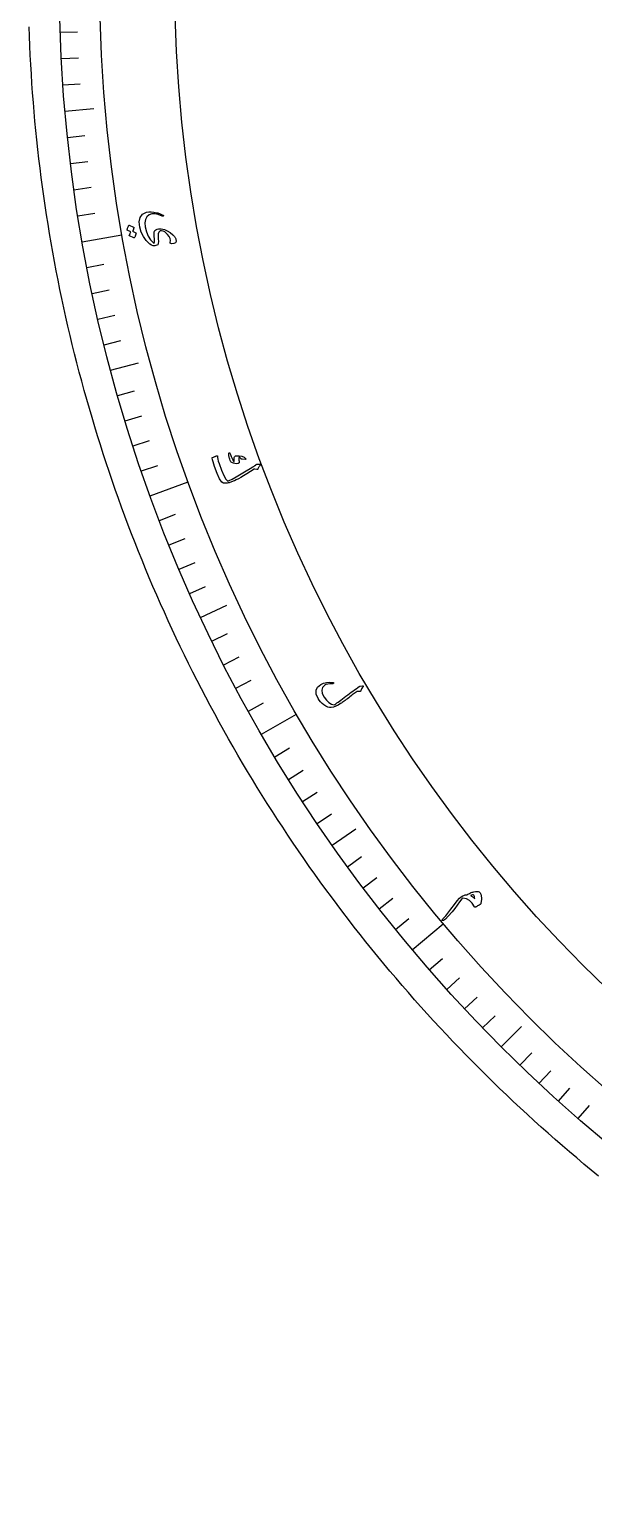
# Model space of a CAD drawing. Header units: millimetres. Extents: x -92 to 92, y -92 to 118.
# Drawn here: x -91.5 to -57.9, y -89.7 to -2.9 of the extents above; entities that cross this region are included whole.
import ezdxf

# ---------------------------------------------------------------- set-up
doc = ezdxf.new("R2010")
doc.units = ezdxf.units.MM
for name, color, linetype in [('CUT_OUTER', 1, 'Continuous'), ('ENGRAVE', 7, 'Continuous'), ('ENGRAVE_FINE', 8, 'Continuous'), ('TEXT', 5, 'Continuous')]:
    doc.layers.add(name, color=color, linetype=linetype)

msp = doc.modelspace()

# ---------------------------------------------------------------- linework, layer by layer
at = {"layer": 'CUT_OUTER'}
msp.add_lwpolyline([(-57.6119, -71.0853), (-58.047, -70.7305), (-58.4799, -70.373), (-58.9106, -70.0128), (-59.3391, -69.65), (-59.7653, -69.2846), (-60.1893, -68.9166), (-60.611, -68.546), (-61.0305, -68.1728), (-61.4476, -67.797), (-61.8625, -67.4187), (-62.275, -67.0379), (-62.6852, -66.6545), (-63.093, -66.2686), (-63.4984, -65.8802), (-63.9014, -65.4894), (-64.3021, -65.096), (-64.7003, -64.7003), (-65.096, -64.3021), (-65.4894, -63.9014), (-65.8802, -63.4984), (-66.2686, -63.093), (-66.6545, -62.6852), (-67.0379, -62.275), (-67.4187, -61.8625), (-67.797, -61.4476), (-68.1728, -61.0305), (-68.546, -60.611), (-68.9166, -60.1893), (-69.2846, -59.7653), (-69.65, -59.3391), (-70.0128, -58.9106), (-70.373, -58.4799), (-70.7305, -58.047), (-71.0853, -57.6119), (-71.4375, -57.1746), (-71.7869, -56.7352), (-72.1337, -56.2937), (-72.4778, -55.85), (-72.8191, -55.4043), (-73.1577, -54.9564), (-73.4935, -54.5065), (-73.8266, -54.0545), (-74.1568, -53.6005), (-74.4843, -53.1445), (-74.809, -52.6864), (-75.1309, -52.2264), (-75.4499, -51.7645), (-75.7661, -51.3005), (-76.0795, -50.8347), (-76.39, -50.3669), (-76.6976, -49.8972), (-77.0023, -49.4257), (-77.3041, -48.9523), (-77.603, -48.477), (-77.899, -48), (-78.1921, -47.5211), (-78.4822, -47.0404), (-78.7693, -46.558), (-79.0535, -46.0738), (-79.3347, -45.5878), (-79.613, -45.1002), (-79.8882, -44.6108), (-80.1604, -44.1198), (-80.4296, -43.6271), (-80.6958, -43.1328), (-80.9589, -42.6368), (-81.219, -42.1393), (-81.4761, -41.6401), (-81.73, -41.1394), (-81.9809, -40.6372), (-82.2287, -40.1334), (-82.4734, -39.6281), (-82.715, -39.1213), (-82.9535, -38.613), (-83.1889, -38.1033), (-83.4211, -37.5922), (-83.6502, -37.0796), (-83.8761, -36.5656), (-84.0989, -36.0503), (-84.3185, -35.5336), (-84.535, -35.0155), (-84.7482, -34.4962), (-84.9583, -33.9755), (-85.1652, -33.4536), (-85.3688, -32.9304), (-85.5693, -32.406), (-85.7665, -31.8803), (-85.9605, -31.3535), (-86.1513, -30.8254), (-86.3388, -30.2962), (-86.5231, -29.7659), (-86.7041, -29.2344), (-86.8818, -28.7019), (-87.0563, -28.1682), (-87.2275, -27.6335), (-87.3954, -27.0978), (-87.56, -26.561), (-87.7214, -26.0233), (-87.8794, -25.4846), (-88.0341, -24.9449), (-88.1855, -24.4042), (-88.3336, -23.8627), (-88.4783, -23.3202), (-88.6198, -22.7769), (-88.7579, -22.2327), (-88.8926, -21.6877), (-89.024, -21.1418), (-89.1521, -20.5952), (-89.2767, -20.0478), (-89.3981, -19.4996), (-89.516, -18.9507), (-89.6306, -18.4011), (-89.7419, -17.8508), (-89.8497, -17.2998), (-89.9542, -16.7481), (-90.0552, -16.1959), (-90.1529, -15.643), (-90.2472, -15.0896), (-90.3381, -14.5355), (-90.4256, -13.9809), (-90.5097, -13.4258), (-90.5903, -12.8702), (-90.6676, -12.3141), (-90.7414, -11.7576), (-90.8119, -11.2006), (-90.8789, -10.6432), (-90.9425, -10.0853), (-91.0027, -9.5271), (-91.0594, -8.9686), (-91.1127, -8.4097), (-91.1626, -7.8505), (-91.2091, -7.2909), (-91.2521, -6.7312), (-91.2917, -6.1711), (-91.3278, -5.6108), (-91.3605, -5.0504), (-91.3898, -4.4897), (-91.4156, -3.9289), (-91.438, -3.3679), (-91.4569, -2.8067)], dxfattribs=at)
at = {"layer": 'ENGRAVE'}
for points in [[(-89.3288, -7.8153), (-87.6197, -7.6657)], [(-88.3077, -15.571), (-85.9423, -15.154)], [(-86.6146, -23.2083), (-84.9574, -22.7643)], [(-84.2622, -30.6689), (-82.0052, -29.8475)], [(-81.2686, -37.8962), (-79.7137, -37.1711)], [(-77.6565, -44.835), (-75.5764, -43.6341)], [(-73.4534, -51.4326), (-72.048, -50.4486)], [(-68.6912, -57.6388), (-66.8513, -56.0949)], [(-63.4063, -63.4063), (-62.1931, -62.1931)]]:
    msp.add_lwpolyline(points, dxfattribs=at)
for radius in [89.67, 89.67, 87.2681, 82.8075, 82.8075]:
    msp.add_circle((0, 0), radius, dxfattribs=at)
at = {"layer": 'ENGRAVE_FINE'}
for points in [[(-89.6154, -3.1294), (-88.5866, -3.0935)], [(-89.5471, -4.693), (-88.5191, -4.6391)], [(-89.4516, -6.2551), (-88.4247, -6.1833)], [(-89.1788, -9.3731), (-88.155, -9.2655)], [(-89.0016, -10.928), (-87.9799, -10.8026)], [(-88.7973, -12.4797), (-87.778, -12.3364)], [(-88.566, -14.0275), (-87.5493, -13.8664)], [(-88.0225, -17.1098), (-87.012, -16.9134)], [(-87.7105, -18.6434), (-86.7036, -18.4294)], [(-87.3718, -20.1714), (-86.3688, -19.9398)], [(-87.0064, -21.6931), (-86.0076, -21.4441)], [(-86.1963, -24.7164), (-85.2068, -24.4327)], [(-85.7518, -26.217), (-84.7675, -25.916)], [(-85.2812, -27.7096), (-84.3022, -27.3915)], [(-84.7847, -29.1937), (-83.8114, -28.8586)], [(-83.7142, -32.1349), (-82.7532, -31.766)], [(-83.1406, -33.591), (-82.1862, -33.2054)], [(-82.5417, -35.0369), (-81.5941, -34.6347)], [(-81.9176, -36.4721), (-80.9772, -36.0534)], [(-80.5949, -39.3087), (-79.6697, -38.8575)], [(-79.8966, -40.7093), (-78.9794, -40.242)], [(-79.1739, -42.0975), (-78.265, -41.6143)], [(-78.4271, -43.4729), (-77.5268, -42.9738)], [(-76.8622, -46.1835), (-75.9798, -45.6533)], [(-76.0445, -47.5179), (-75.1715, -46.9724)], [(-75.2036, -48.8378), (-74.3403, -48.2771)], [(-74.3398, -50.1428), (-73.4864, -49.5672)], [(-72.5446, -52.7067), (-71.7118, -52.1017)], [(-71.6136, -53.9648), (-70.7916, -53.3453)], [(-70.6609, -55.2064), (-69.8498, -54.5726)], [(-69.6867, -56.4312), (-68.8867, -55.7834)], [(-67.6748, -58.8288), (-66.8979, -58.1535)], [(-66.6378, -60.0009), (-65.8728, -59.3122)], [(-65.5805, -61.1548), (-64.8276, -60.4528)], [(-64.5032, -62.29), (-63.7627, -61.575)], [(-62.29, -64.5032), (-61.575, -63.7627)], [(-61.1548, -65.5805), (-60.4528, -64.8276)], [(-60.0009, -66.6378), (-59.3122, -65.8728)], [(-58.8288, -67.6748), (-58.1535, -66.8979)]]:
    msp.add_lwpolyline(points, dxfattribs=at)
at = {"layer": 'TEXT'}
for points in [[(-83.0744, -15.6145), (-83.0588, -15.5032), (-83.0792, -15.386), (-83.1353, -15.2629), (-83.2272, -15.1336), (-83.3065, -15.0552), (-83.3952, -14.9939), (-83.4934, -14.9496), (-83.6011, -14.9225), (-83.6218, -14.9216), (-83.6426, -14.9249), (-83.6635, -14.9324), (-83.6845, -14.9441), (-83.7448, -15.0083), (-83.7817, -15.1047), (-83.795, -15.233), (-83.7846, -15.3935), (-83.7724, -15.5515), (-83.7813, -15.6697), (-83.8114, -15.7479), (-83.8628, -15.7864), (-83.9808, -15.8117), (-84.0908, -15.8081), (-84.1928, -15.7753), (-84.2868, -15.7132), (-84.4972, -15.4991), (-84.6665, -15.2599), (-84.7944, -14.996), (-84.8808, -14.7078), (-84.9139, -14.3824), (-84.8589, -14.1259), (-84.7165, -13.9386), (-84.4871, -13.8206), (-84.3549, -13.7943), (-84.2074, -13.79), (-84.0446, -13.8074), (-83.8664, -13.8465), (-83.8161, -13.862), (-83.7673, -13.8784), (-83.7201, -13.8956), (-83.6744, -13.9136), (-83.6299, -13.9327), (-83.5865, -13.953), (-83.5442, -13.9744), (-83.5029, -13.9971), (-83.4852, -14.01), (-83.4768, -14.0228), (-83.4776, -14.0355), (-83.4876, -14.048), (-83.5013, -14.0564), (-83.5158, -14.0603), (-83.5309, -14.0597), (-83.5469, -14.0547), (-83.7853, -13.9568), (-83.9934, -13.9095), (-84.1712, -13.9133), (-84.3187, -13.9684), (-84.4633, -14.0917), (-84.5528, -14.2527), (-84.587, -14.4512), (-84.5656, -14.6871), (-84.4899, -14.981), (-84.3815, -15.2383), (-84.2408, -15.4586), (-84.0681, -15.642), (-84.0544, -15.6523), (-84.0421, -15.6549), (-84.0313, -15.6497), (-84.022, -15.6368), (-84.009, -15.5889), (-84.0052, -15.5093), (-84.0106, -15.398), (-84.0249, -15.255), (-84.0333, -15.1084), (-84.02, -14.9931), (-83.985, -14.909), (-83.9285, -14.8562), (-83.8568, -14.8237), (-83.779, -14.8045), (-83.6951, -14.7985), (-83.6051, -14.8056), (-83.4231, -14.8482), (-83.2496, -14.9209), (-83.0844, -15.0234), (-82.9274, -15.1558), (-82.8893, -15.1916), (-82.8555, -15.2269), (-82.826, -15.2618), (-82.8008, -15.2961), (-82.7797, -15.3297), (-82.7625, -15.3624), (-82.7492, -15.3941), (-82.7399, -15.4249), (-82.7285, -15.5499), (-82.7685, -15.6355), (-82.8601, -15.6816), (-83.0033, -15.6882), (-83.0437, -15.6803), (-83.069, -15.6654), (-83.0792, -15.6435), (-83.0744, -15.6145)], [(-85.1181, -15.0394), (-85.1133, -15.0428), (-85.1098, -15.0482), (-85.1077, -15.0555), (-85.1069, -15.0648), (-85.1131, -15.0995), (-85.1207, -15.1335), (-85.1297, -15.1666), (-85.1401, -15.1989), (-85.1521, -15.2307), (-85.1657, -15.2621), (-85.1811, -15.2933), (-85.1983, -15.3241), (-85.2041, -15.3305), (-85.2108, -15.334), (-85.2184, -15.3348), (-85.227, -15.3327), (-85.5028, -15.2173), (-85.5069, -15.2135), (-85.508, -15.2071), (-85.5063, -15.1979), (-85.5017, -15.1862), (-85.497, -15.1778), (-85.4908, -15.1645), (-85.4833, -15.1462), (-85.4743, -15.1229), (-85.4637, -15.0944), (-85.4513, -15.0605), (-85.4371, -15.0211), (-85.4212, -14.9763), (-85.6354, -14.8832), (-85.6424, -14.8784), (-85.6451, -14.8712), (-85.6436, -14.8615), (-85.638, -14.8493), (-85.6331, -14.8388), (-85.6259, -14.8223), (-85.6163, -14.7998), (-85.6045, -14.7714), (-85.5904, -14.7366), (-85.574, -14.6949), (-85.5555, -14.6465), (-85.5348, -14.5913), (-85.5308, -14.5853), (-85.5263, -14.5821), (-85.5213, -14.5819), (-85.5158, -14.5846), (-85.25, -14.7068), (-85.2452, -14.7102), (-85.2417, -14.7156), (-85.2396, -14.723), (-85.2389, -14.7322), (-85.2429, -14.7616), (-85.2485, -14.7903), (-85.2557, -14.8185), (-85.2644, -14.8461), (-85.2745, -14.8731), (-85.2857, -14.8995), (-85.2981, -14.9252), (-85.3117, -14.9502)], [(-77.7146, -28.8476), (-77.7415, -28.877), (-77.7664, -28.9065), (-77.7892, -28.9361), (-77.81, -28.9658), (-77.8287, -28.9959), (-77.8452, -29.0264), (-77.8595, -29.0575), (-77.8717, -29.089), (-77.8801, -29.1025), (-77.8927, -29.1107), (-77.9095, -29.1135), (-77.9305, -29.111), (-78.0438, -29.091), (-78.0559, -29.0894), (-78.0658, -29.0888), (-78.0736, -29.0891), (-78.0793, -29.0903), (-78.3118, -29.2341), (-78.5224, -29.3626), (-78.7112, -29.4758), (-78.8781, -29.5735), (-79.0231, -29.6555), (-79.1461, -29.7215), (-79.2471, -29.7713), (-79.3261, -29.805), (-79.4778, -29.862), (-79.5269, -29.8773), (-79.577, -29.8904), (-79.6282, -29.9012), (-79.6805, -29.9098), (-79.7339, -29.9159), (-79.7886, -29.9193), (-79.8445, -29.9201), (-79.9015, -29.9182), (-80.01, -29.8518), (-80.1367, -29.6633), (-80.2808, -29.3523), (-80.441, -28.9185), (-80.485, -28.7808), (-80.5221, -28.6522), (-80.5523, -28.5327), (-80.5756, -28.4222), (-80.5749, -28.4111), (-80.5712, -28.4021), (-80.5647, -28.3952), (-80.5553, -28.3903), (-80.5085, -28.3707), (-80.4659, -28.3531), (-80.4273, -28.3376), (-80.3928, -28.3243), (-80.362, -28.3129), (-80.3344, -28.3033), (-80.3102, -28.2955), (-80.2893, -28.2896), (-80.2773, -28.2869), (-80.2695, -28.2887), (-80.2657, -28.2951), (-80.266, -28.306), (-80.2622, -28.3868), (-80.245, -28.4867), (-80.2143, -28.6056), (-80.1701, -28.7435), (-80.0229, -29.15), (-79.8874, -29.4605), (-79.7645, -29.6751), (-79.655, -29.7941), (-79.5609, -29.7586), (-79.3968, -29.6754), (-79.1626, -29.5447), (-78.8583, -29.3666), (-78.5545, -29.1862), (-78.3248, -29.049), (-78.1696, -28.9548), (-78.0888, -28.9035), (-78.0669, -28.8887), (-78.0465, -28.8749), (-78.0274, -28.862), (-78.0098, -28.8501), (-77.9938, -28.8392), (-77.9796, -28.8294), (-77.9672, -28.8207), (-77.9565, -28.8131), (-77.9327, -28.7983), (-77.9084, -28.7884), (-77.8835, -28.7836), (-77.8582, -28.7837), (-77.719, -28.7976), (-77.7093, -28.7994), (-77.7022, -28.8026), (-77.6977, -28.8071), (-77.6957, -28.8131), (-77.6971, -28.8218), (-77.7007, -28.8304), (-77.7065, -28.839), (-77.7146, -28.8476)], [(-78.5846, -28.4725), (-78.5833, -28.4785), (-78.5838, -28.4844), (-78.5861, -28.49), (-78.5903, -28.4954), (-78.5948, -28.4983), (-78.5999, -28.5006), (-78.6057, -28.5022), (-78.6121, -28.5033), (-78.8001, -28.4985), (-78.8197, -28.4967), (-78.8355, -28.4931), (-78.8476, -28.4877), (-78.8559, -28.4805), (-78.8809, -28.4459), (-78.9073, -28.4183), (-78.9351, -28.3977), (-78.9644, -28.3842), (-78.9772, -28.384), (-78.9872, -28.3941), (-78.9943, -28.4145), (-78.9987, -28.4451), (-78.9985, -28.4645), (-78.9977, -28.4843), (-78.9963, -28.5046), (-78.9944, -28.5253), (-78.9917, -28.5466), (-78.9883, -28.5688), (-78.9842, -28.5917), (-78.9793, -28.6155), (-78.9838, -28.7055), (-79.0421, -28.755), (-79.1542, -28.764), (-79.3203, -28.7321), (-79.3731, -28.7132), (-79.4166, -28.6918), (-79.451, -28.6679), (-79.4761, -28.6415), (-79.4957, -28.6097), (-79.5157, -28.5631), (-79.5361, -28.5018), (-79.557, -28.4258), (-79.5668, -28.3867), (-79.5747, -28.3491), (-79.5807, -28.3131), (-79.5849, -28.2786), (-79.5878, -28.2458), (-79.5899, -28.2149), (-79.5914, -28.186), (-79.5922, -28.159), (-79.5891, -28.1411), (-79.5833, -28.1271), (-79.5749, -28.1169), (-79.5637, -28.1106), (-79.5508, -28.1082), (-79.54, -28.1109), (-79.5313, -28.1187), (-79.5247, -28.1317), (-79.5065, -28.1738), (-79.4866, -28.2219), (-79.465, -28.2759), (-79.4417, -28.3358), (-79.398, -28.4475), (-79.3596, -28.5332), (-79.3265, -28.5928), (-79.2987, -28.6265), (-79.2932, -28.6302), (-79.2874, -28.6311), (-79.2812, -28.6293), (-79.2747, -28.6248), (-79.2713, -28.6205), (-79.269, -28.614), (-79.2679, -28.6053), (-79.2681, -28.5945), (-79.2786, -28.4971), (-79.2812, -28.4557), (-79.2786, -28.4187), (-79.2711, -28.3859), (-79.2584, -28.3574), (-79.2411, -28.331), (-79.2204, -28.3116), (-79.1963, -28.2993), (-79.1688, -28.2941), (-78.9728, -28.2873), (-78.8101, -28.3148), (-78.6808, -28.3766), (-78.5846, -28.4725)], [(-71.6363, -41.9623), (-71.6247, -41.9621), (-71.6147, -41.9647), (-71.6065, -41.9702), (-71.5999, -41.9785), (-71.5962, -41.9885), (-71.5965, -41.999), (-71.6009, -42.01), (-71.6093, -42.0214), (-71.6594, -42.0858), (-71.6996, -42.1467), (-71.7298, -42.2042), (-71.75, -42.2582), (-71.7584, -42.2757), (-71.7729, -42.2877), (-71.7934, -42.2944), (-71.82, -42.2957), (-71.8338, -42.2946), (-71.8471, -42.2937), (-71.8597, -42.2929), (-71.8719, -42.2923), (-71.8832, -42.2917), (-71.8937, -42.291), (-71.9033, -42.2903), (-71.9119, -42.2895), (-71.9273, -42.2886), (-71.9435, -42.2911), (-71.9607, -42.2969), (-71.9788, -42.3061), (-72.0261, -42.3384), (-72.0772, -42.3744), (-72.1321, -42.414), (-72.1909, -42.4573), (-72.2536, -42.5042), (-72.3204, -42.5543), (-72.3911, -42.6078), (-72.4659, -42.6647), (-72.5398, -42.7226), (-72.6096, -42.7764), (-72.6754, -42.8262), (-72.737, -42.872), (-72.7947, -42.914), (-72.8484, -42.9524), (-72.8982, -42.9874), (-72.944, -43.0189), (-73.0833, -43.1061), (-73.2241, -43.1735), (-73.3666, -43.2212), (-73.5106, -43.2489), (-73.605, -43.2487), (-73.7072, -43.2226), (-73.8174, -43.1707), (-73.9354, -43.0927), (-74.0494, -42.9999), (-74.1459, -42.9064), (-74.2248, -42.8123), (-74.2862, -42.7176), (-74.393, -42.4539), (-74.4012, -42.2264), (-74.3112, -42.0357), (-74.1234, -41.8819), (-73.961, -41.8067), (-73.7861, -41.7614), (-73.5986, -41.7457), (-73.3985, -41.7594), (-73.3859, -41.762), (-73.3764, -41.7667), (-73.3698, -41.7736), (-73.3663, -41.7827), (-73.3646, -41.7936), (-73.3652, -41.8029), (-73.3681, -41.8107), (-73.3734, -41.817), (-73.3822, -41.8244), (-73.3919, -41.8295), (-73.4025, -41.8322), (-73.414, -41.8326), (-73.5797, -41.84), (-73.7149, -41.8568), (-73.8194, -41.8831), (-73.8933, -41.9191), (-74.0197, -42.0544), (-74.0677, -42.2194), (-74.0371, -42.4141), (-73.9277, -42.638), (-73.7945, -42.82), (-73.6504, -42.9564), (-73.4955, -43.0473), (-73.3302, -43.0928), (-73.2817, -43.0613), (-73.2258, -43.0233), (-73.1624, -42.9787), (-73.0917, -42.9277), (-73.0134, -42.8699), (-72.9275, -42.805), (-72.834, -42.7331), (-72.7328, -42.6541), (-72.6277, -42.574), (-72.524, -42.4956), (-72.4216, -42.419), (-72.3205, -42.3442), (-72.2207, -42.2714), (-72.1221, -42.2007), (-72.0246, -42.1321), (-71.9282, -42.0656), (-71.8377, -41.9977), (-71.8264, -41.9917), (-71.8151, -41.9872), (-71.8039, -41.9842), (-71.7929, -41.9827)], [(-65.4224, -54.3682), (-65.376, -54.3414), (-65.3289, -54.3158), (-65.281, -54.2914), (-65.2324, -54.2683), (-65.1831, -54.247), (-65.1331, -54.2281), (-65.0824, -54.2116), (-65.0312, -54.1974), (-64.9326, -54.1785), (-64.8479, -54.1732), (-64.7771, -54.1816), (-64.7201, -54.2036), (-64.6569, -54.2568), (-64.6121, -54.3362), (-64.5856, -54.4418), (-64.5773, -54.5737), (-64.5777, -54.6123), (-64.5792, -54.6508), (-64.5818, -54.6892), (-64.5857, -54.7276), (-64.5905, -54.766), (-64.5962, -54.8046), (-64.6028, -54.8435), (-64.6102, -54.8826), (-64.6156, -54.904), (-64.6234, -54.9219), (-64.6335, -54.9365), (-64.646, -54.9477), (-64.7046, -54.9828), (-64.7572, -55.014), (-64.8038, -55.041), (-64.8443, -55.064), (-64.8782, -55.0827), (-64.9048, -55.0969), (-64.9241, -55.1065), (-64.9362, -55.1116), (-64.9542, -55.114), (-64.9696, -55.1105), (-64.9825, -55.1011), (-64.9928, -55.0857), (-65.1312, -54.8662), (-65.291, -54.7088), (-65.4727, -54.6132), (-65.6766, -54.5795), (-65.6964, -54.5816), (-65.7132, -54.5872), (-65.7271, -54.5963), (-65.7381, -54.6089), (-65.8718, -54.7965), (-66.0139, -54.9881), (-66.1644, -55.1839), (-66.3232, -55.3838), (-66.5437, -55.6444), (-66.714, -55.8183), (-66.8343, -55.9051), (-66.9046, -55.9047), (-66.9133, -55.8878), (-66.9106, -55.8665), (-66.8966, -55.8408), (-66.8713, -55.8105), (-66.8144, -55.7523), (-66.7569, -55.6896), (-66.6987, -55.6226), (-66.6398, -55.5513), (-66.5802, -55.476), (-66.5196, -55.3973), (-66.4581, -55.3152), (-66.3958, -55.2296), (-66.186, -54.9431), (-66.0124, -54.7249), (-65.8752, -54.5747), (-65.7747, -54.4923), (-65.7222, -54.461), (-65.6718, -54.4345), (-65.6236, -54.4128), (-65.5777, -54.3959), (-65.5344, -54.3832), (-65.494, -54.3744), (-65.4567, -54.3694), (-65.4224, -54.3682)], [(-65.2182, -54.4222), (-65.1888, -54.4376), (-65.1592, -54.4548), (-65.1293, -54.474), (-65.0991, -54.4951), (-65.0688, -54.518), (-65.0384, -54.5424), (-65.0081, -54.5685), (-64.9777, -54.5961), (-64.9811, -54.5243), (-64.9911, -54.4683), (-65.0078, -54.4281), (-65.0311, -54.4038), (-65.0719, -54.3856), (-65.1166, -54.3827), (-65.1654, -54.3949), (-65.2182, -54.4222)]]:
    msp.add_lwpolyline(points, close=True, dxfattribs=at)

doc.saveas('drawing.dxf')
